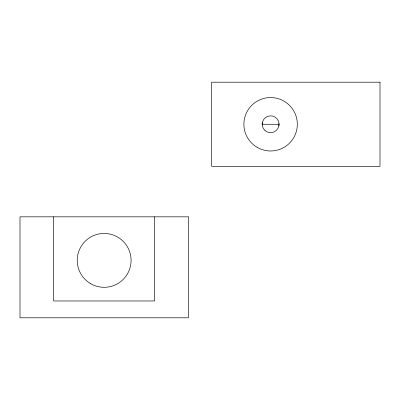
<?xml version="1.0" encoding="UTF-8"?>
<svg xmlns="http://www.w3.org/2000/svg" width="400" height="400" viewBox="0 0 400 400"><rect width="100%" height="100%" fill="white"/><g stroke="black" fill="none" stroke-linecap="round" stroke-linejoin="round"><path stroke-width="0.6" d="M278.905 125.845L279 123.655M278.96 124.27L262.255 124.27L262.235 124.88L262.345 122.69M262.215 124.88L262.275 124.27M154.635 216.83L154.635 300.975L53.66 300.975L53.66 216.83M380 82.195L211.705 82.195L211.705 166.34L380 166.34L380 82.195M188.295 216.83L20 216.83L20 317.805L188.295 317.805L188.295 216.83M257.25 147.405A26.715 26.715 0 0 0 297.325 124.27A26.715 26.715 0 0 0 257.25 101.13A26.715 26.715 0 0 0 257.25 147.405M265.11 130.635A8.415 8.415 0 0 0 278.875 125.845A8.415 8.415 0 0 0 267.845 116.32A8.415 8.415 0 0 0 265.11 130.635M90.685 283.695A26.925 26.925 0 0 0 131.075 260.375A26.925 26.925 0 0 0 90.685 237.055A26.925 26.925 0 0 0 90.685 283.695"/></g></svg>
